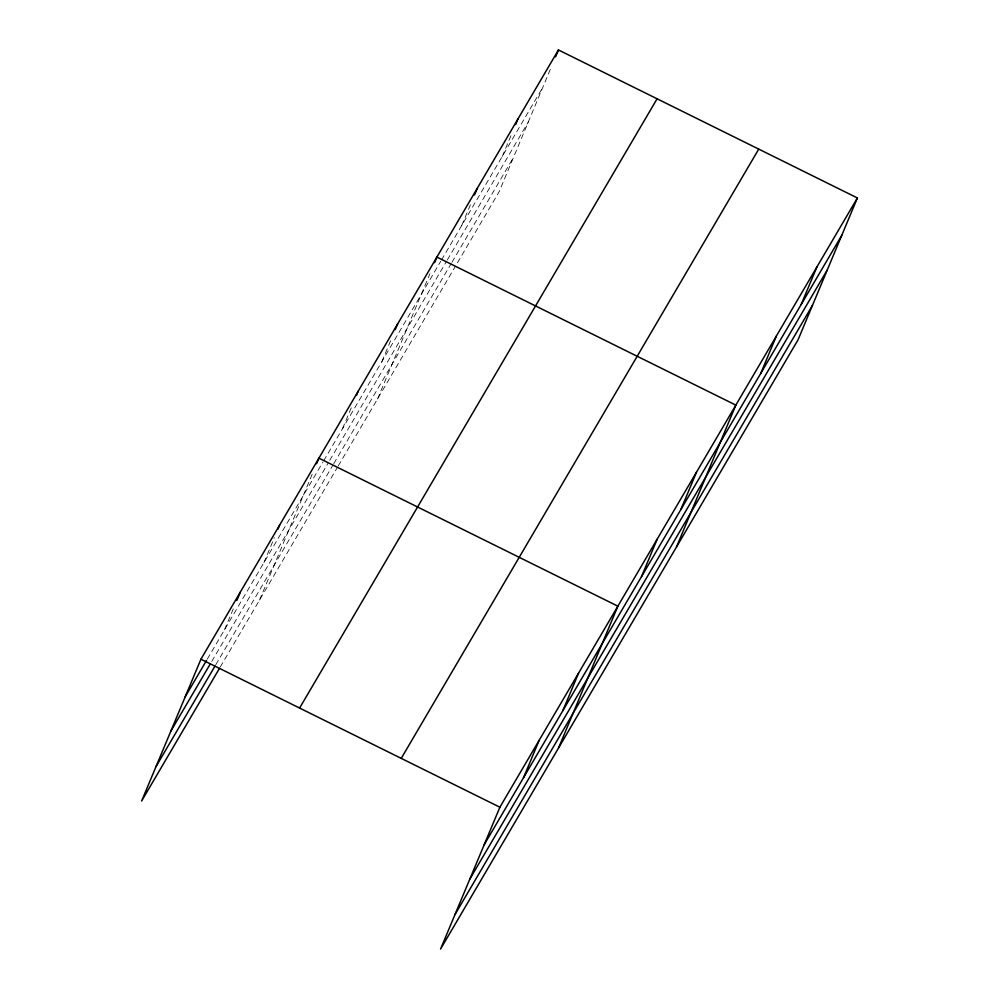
<?xml version="1.0" encoding="UTF-8"?>
<svg xmlns="http://www.w3.org/2000/svg" width="999" height="999" viewBox="0 0 999 999"><rect width="100%" height="100%" fill="white"/><g stroke="black" fill="none" stroke-linecap="round" stroke-linejoin="round"><path stroke-width="0.75" stroke-dasharray="5 3.75" d="M224.6 629.632L233.878 607.442M263.923 562.612L274.375 537.649M259.59 599.987L312.537 473.401M342.582 428.571L352.435 405.007M381.905 361.563L391.758 337.987M377.56 398.926L429.932 273.738M461.738 225.487L471.603 201.91M502.26 156.443L511.538 134.253M550.312 69.368L499.113 191.783L456.256 264.81M207.305 659.115L322.914 462.087M323.701 460.751L440.709 261.338M441.483 260.015L542.769 87.388M211.763 661.4L328.172 463.024M329.745 460.339L446.553 261.263M447.327 259.94L528.371 121.841M215.796 664.722L332.979 465.01M333.766 463.673L451.186 263.561M451.96 262.238L513.523 157.33M220.267 667.007L337.45 467.282M338.236 465.946L455.482 266.146"/><path stroke-width="1.5" d="M857.392 197.964L499.887 807.217L440.559 949.05L798.064 339.797L857.392 197.964L558.441 49.95L200.936 659.203L141.608 801.036L219.48 668.343M236.788 600.511L240.272 592.182M277.847 529.333L279.595 525.174M316.596 463.698L318.918 458.154L617.869 606.168L558.541 748.001M356.493 395.292L358.241 391.133M395.242 329.658L397.565 324.113M434.565 262.65L436.888 257.093L735.838 405.107L676.51 546.94M474.5 194.98L477.41 188.049M515.596 124.55L517.919 118.993M555.531 56.881L558.441 49.95M523.551 777.647L539.21 740.197M562.874 710.626L578.546 673.189M641.533 576.585L657.192 539.148M680.856 509.577L696.515 472.127M760.689 373.501L776.36 336.064M801.21 304.458L816.87 267.008M185.277 696.653L206.518 660.464M170.866 731.093L210.19 664.085M156.019 766.595L215.01 666.058M299.6 708.054L657.092 98.789M401.236 758.378L758.74 149.113M484.228 844.667L841.72 235.402M469.817 879.108L827.309 269.855M454.97 914.597L812.474 305.344M200.936 659.203L499.887 807.217"/></g></svg>
